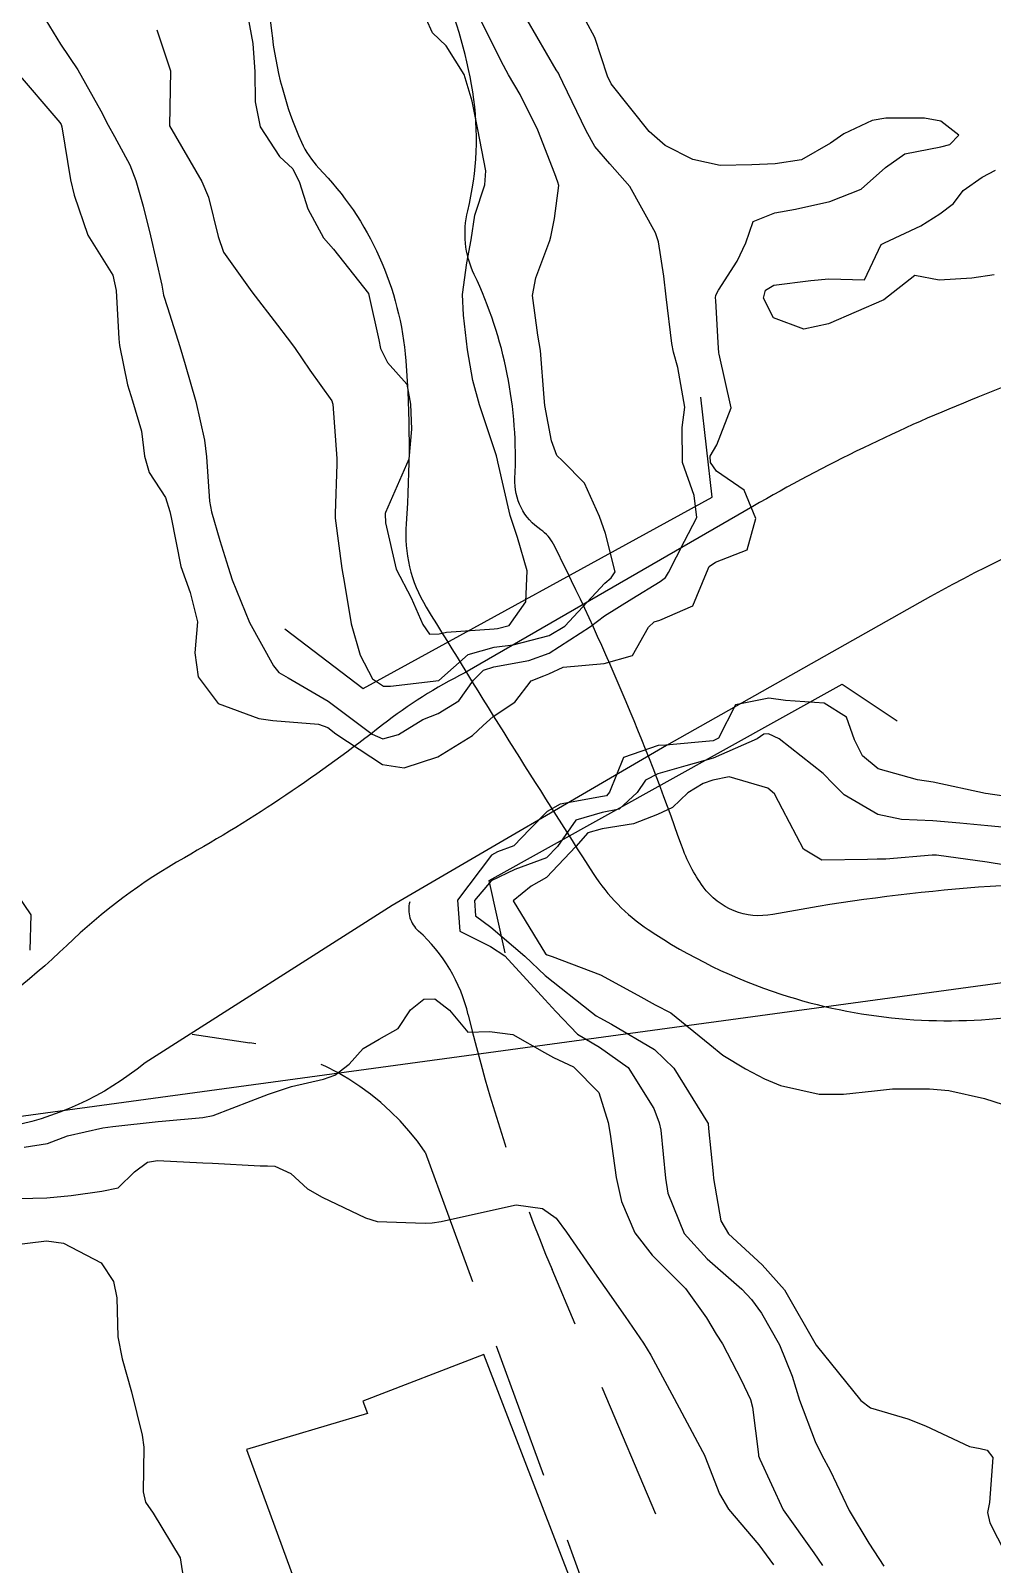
# Model space of a CAD drawing. Header units: metres. Extents: x 298520 to 308411, y 7433745 to 7450750.
# Drawn here: x 300404.3 to 300439.2, y 7445112.2 to 7445167.9 of the extents above; entities that cross this region are included whole.
import ezdxf

# ---------------------------------------------------------------- set-up
doc = ezdxf.new("R2010")
doc.units = ezdxf.units.M
doc.header["$LTSCALE"] = 10
doc.linetypes.add('CONTINUO', pattern=[0])
doc.linetypes.add('DASHED', pattern=[0.75, 0.5, -0.25])
for name, color, linetype in [('Curvas de Nivel 1m', 11, 'Continuous'), ('Curvas de Nivel 5m', 15, 'Continuous'), ('Edificações', 30, 'Continuous'), ('Hidrografia', 140, 'Continuous'), ('Pontes e viadutos', 190, 'Continuous'), ('TEXTO', 45, 'Continuous'), ('Vias Primárias', 230, 'Continuous'), ('Vias Secundárias', 230, 'DASHED')]:
    doc.layers.add(name, color=color, linetype=linetype)

msp = doc.modelspace()

# ---------------------------------------------------------------- linework, layer by layer
at = {"layer": 'Curvas de Nivel 1m', "flags": 128}
for points, elevation in [([(300403.687, 7445166.497), (300405.344, 7445164.552), (300405.392, 7445164.48), (300405.421, 7445164.4), (300405.735, 7445162.476), (300405.866, 7445161.916), (300406.365, 7445160.469), (300407.271, 7445159.01), (300407.388, 7445158.458), (300407.493, 7445156.704), (300407.51, 7445156.456), (300407.802, 7445155.025), (300407.986, 7445154.449), (300408.305, 7445153.345), (300408.424, 7445152.442), (300408.593, 7445151.845), (300409.178, 7445150.932), (300409.344, 7445150.428), (300409.384, 7445150.214), (300409.733, 7445148.424), (300410.074, 7445147.48), (300410.345, 7445146.418), (300410.241, 7445145.289), (300410.369, 7445144.417), (300411.089, 7445143.459), (300412.566, 7445142.909), (300413.08, 7445142.832), (300414.742, 7445142.701), (300415.076, 7445142.578), (300415.368, 7445142.357), (300417.062, 7445141.24), (300417.851, 7445141.118), (300419.065, 7445141.522), (300420.332, 7445142.297), (300420.716, 7445142.656), (300421.083, 7445142.983), (300421.869, 7445143.505), (300422.456, 7445144.276), (300422.921, 7445144.455), (300423.106, 7445144.529), (300423.617, 7445144.772), (300425.11, 7445144.903), (300426.144, 7445145.198), (300426.715, 7445146.224), (300426.93, 7445146.417), (300427.126, 7445146.484), (300428.334, 7445147.005), (300428.826, 7445148.203), (300428.917, 7445148.432), (300429.149, 7445148.593), (300430.305, 7445149.034), (300430.622, 7445150.178), (300430.195, 7445151.197), (300429.19, 7445151.892), (300428.968, 7445152.202), (300428.965, 7445152.433), (300429.199, 7445152.852), (300429.724, 7445154.192), (300429.292, 7445156.139), (300429.274, 7445156.19), (300429.247, 7445156.555), (300429.163, 7445158.092), (300429.154, 7445158.192), (300429.168, 7445158.288), (300429.267, 7445158.464), (300429.943, 7445159.524), (300430.258, 7445160.18), (300430.523, 7445160.955), (300431.304, 7445161.271), (300432.055, 7445161.413), (300433.308, 7445161.684), (300434.443, 7445162.133), (300435.321, 7445162.922), (300436.025, 7445163.414), (300437.329, 7445163.678), (300437.665, 7445163.761), (300437.992, 7445164.093), (300437.341, 7445164.608), (300436.737, 7445164.711), (300435.342, 7445164.712), (300434.84, 7445164.628), (300433.818, 7445164.143), (300433.329, 7445163.8), (300432.278, 7445163.206), (300431.322, 7445163.06), (300430.478, 7445163.022), (300429.321, 7445162.998), (300428.334, 7445163.216), (300427.328, 7445163.717), (300426.743, 7445164.226), (300425.359, 7445165.957), (300425.236, 7445166.242), (300424.766, 7445167.638), (300424.45, 7445168.254)], 671), ([(300408.865, 7445167.925), (300409.363, 7445166.43), (300409.333, 7445164.43), (300410.503, 7445162.418), (300410.741, 7445161.849), (300411.096, 7445160.412), (300411.284, 7445159.847), (300412.312, 7445158.4), (300413.251, 7445157.193), (300413.601, 7445156.739), (300413.866, 7445156.381), (300414.419, 7445155.557), (300415.224, 7445154.446), (300415.248, 7445154.36), (300415.254, 7445154.328), (300415.408, 7445152.358), (300415.405, 7445152.144), (300415.341, 7445150.358), (300415.344, 7445150.185), (300415.584, 7445148.356), (300415.677, 7445147.815), (300415.926, 7445146.352), (300416.245, 7445145.215), (300416.704, 7445144.344), (300417.099, 7445144.087), (300417.35, 7445144.085), (300419.103, 7445144.287), (300420.176, 7445145.236), (300421.115, 7445145.496), (300421.81, 7445145.589), (300423.119, 7445145.918), (300423.679, 7445146.262), (300425.139, 7445147.827), (300425.36, 7445148.018), (300425.508, 7445148.236), (300425.164, 7445149.625), (300424.94, 7445150.243), (300424.392, 7445151.459), (300423.595, 7445152.264), (300423.386, 7445152.459), (300423.2, 7445152.989), (300422.961, 7445154.273), (300422.932, 7445154.558), (300422.797, 7445156.274), (300422.697, 7445156.827), (300422.503, 7445158.278), (300422.633, 7445158.916), (300423.135, 7445160.272), (300423.168, 7445160.398), (300423.301, 7445161.069), (300423.459, 7445162.268), (300423.433, 7445162.387), (300423.317, 7445162.691), (300422.707, 7445164.276), (300422.06, 7445165.575), (300421.64, 7445166.287), (300421.368, 7445166.782), (300420.625, 7445168.298)], 669), ([(300412.168, 7445168.402), (300412.348, 7445167.425), (300412.431, 7445166.399), (300412.442, 7445165.304), (300412.624, 7445164.397), (300413.322, 7445163.324), (300413.803, 7445162.868), (300414.05, 7445162.379), (300414.351, 7445161.422), (300414.925, 7445160.366), (300415.287, 7445159.96), (300416.556, 7445158.347), (300416.93, 7445156.659), (300416.986, 7445156.343), (300417.238, 7445155.844), (300417.949, 7445155.048), (300418.073, 7445154.327), (300418.114, 7445153.422), (300418.021, 7445152.328), (300417.173, 7445150.397), (300417.157, 7445150.357), (300417.154, 7445150.34), (300417.168, 7445150.015), (300417.554, 7445148.334), (300418.1, 7445147.293), (300418.53, 7445146.319), (300418.77, 7445145.966), (300419.12, 7445145.983), (300419.387, 7445146.041), (300421.122, 7445146.164), (300421.238, 7445146.172), (300421.662, 7445146.285), (300422.267, 7445147.143), (300422.311, 7445148.278), (300421.966, 7445149.477), (300421.692, 7445150.285), (300421.255, 7445152.227), (300421.24, 7445152.29), (300421.195, 7445152.45), (300420.58, 7445154.296), (300420.341, 7445155.184), (300420.148, 7445156.301), (300420.005, 7445157.553), (300419.967, 7445158.303), (300420.121, 7445159.461), (300420.278, 7445160.3), (300420.416, 7445161.185), (300420.779, 7445162.295), (300420.814, 7445162.799), (300420.526, 7445164.298), (300420.319, 7445165.33), (300420.021, 7445166.303), (300419.373, 7445167.336), (300418.872, 7445167.812), (300418.643, 7445168.321)], 668), ([(300439.277, 7445159.018), (300438.466, 7445158.897), (300437.274, 7445158.834), (300436.388, 7445158.997), (300435.263, 7445158.12), (300433.254, 7445157.247), (300432.357, 7445157.054), (300431.256, 7445157.462), (300430.897, 7445158.174), (300430.97, 7445158.471), (300431.27, 7445158.644), (300432.618, 7445158.812), (300433.274, 7445158.884), (300434.565, 7445158.839), (300435.168, 7445160.122), (300435.294, 7445160.183), (300436.605, 7445160.801), (300437.304, 7445161.241), (300437.791, 7445161.613), (300438.146, 7445162.092), (300438.838, 7445162.565), (300439.32, 7445162.83)], 672), ([(300439.725, 7445140.07), (300439.131, 7445140.156), (300439.054, 7445140.17), (300438.953, 7445140.182), (300437.058, 7445140.595), (300436.484, 7445140.68), (300435.063, 7445141.08), (300434.495, 7445141.556), (300434.198, 7445142.133), (300433.904, 7445142.961), (300433.093, 7445143.469), (300431.693, 7445143.565), (300431.095, 7445143.642), (300429.88, 7445143.4), (300429.264, 7445142.197), (300429.072, 7445142.093), (300427.345, 7445141.943), (300427.07, 7445141.925), (300425.811, 7445141.487), (300425.299, 7445140.238), (300425.19, 7445140.1), (300425.05, 7445140.071), (300423.512, 7445139.797), (300423.042, 7445139.531), (300422.415, 7445138.893), (300421.83, 7445138.282), (300421.239, 7445138.07), (300421.02, 7445137.951), (300419.78, 7445136.308), (300419.864, 7445135.18), (300420.986, 7445134.628), (300421.501, 7445134.285), (300422.959, 7445132.706), (300423.353, 7445132.264), (300424.139, 7445131.446), (300424.94, 7445130.975), (300425.979, 7445130.23), (300426.911, 7445128.744), (300427.111, 7445128.218), (300427.167, 7445127.951), (300427.341, 7445126.215), (300427.428, 7445125.664), (300428.016, 7445124.208), (300428.849, 7445123.281), (300430.111, 7445122.181), (300430.462, 7445121.808), (300430.824, 7445121.315), (300431.482, 7445120.163), (300431.931, 7445119.024), (300432.201, 7445118.156), (300432.768, 7445116.648), (300433.017, 7445116.147), (300433.312, 7445115.59), (300434.01, 7445114.137), (300434.725, 7445112.951), (300435.262, 7445112.122)], 671), ([(300440.419, 7445137.461), (300439.019, 7445137.691), (300437.176, 7445137.944), (300437.021, 7445137.947), (300435.334, 7445137.803), (300435.02, 7445137.801), (300434.676, 7445137.782), (300433.019, 7445137.763), (300432.354, 7445138.157), (300431.589, 7445139.62), (300431.296, 7445140.168), (300431.055, 7445140.383), (300429.653, 7445140.785), (300429.058, 7445140.668), (300428.709, 7445140.55), (300428.146, 7445140.209), (300427.586, 7445139.674), (300427.041, 7445139.423), (300426.176, 7445139.088), (300425.033, 7445138.905), (300424.522, 7445138.756), (300424.083, 7445138.254), (300423.012, 7445137.133), (300422.464, 7445136.82), (300421.802, 7445136.282), (300422.984, 7445134.359), (300423.038, 7445134.323), (300423.218, 7445134.266), (300424.973, 7445133.6), (300426.333, 7445132.855), (300426.957, 7445132.507), (300427.537, 7445132.214), (300428.942, 7445131.074), (300429.424, 7445130.679), (300430.237, 7445130.18), (300430.928, 7445129.817), (300431.514, 7445129.574), (300432.92, 7445129.267), (300433.801, 7445129.259), (300434.922, 7445129.385), (300435.577, 7445129.46), (300436.923, 7445129.461), (300437.621, 7445129.395), (300438.918, 7445129.105), (300440.315, 7445128.656)], 669), ([(300403.809, 7445136.498), (300404.289, 7445135.783), (300404.261, 7445134.491)], 672), ([(300404.052, 7445127.336), (300404.898, 7445127.474), (300405.627, 7445127.747), (300406.907, 7445128.039), (300407.269, 7445128.094), (300408.91, 7445128.273), (300409.063, 7445128.286), (300410.532, 7445128.416), (300410.914, 7445128.484), (300412.291, 7445129.017), (300412.916, 7445129.261), (300413.754, 7445129.544), (300414.925, 7445129.81), (300415.328, 7445129.955), (300415.849, 7445130.351), (300416.362, 7445130.923), (300416.942, 7445131.264), (300417.633, 7445131.646), (300418.082, 7445132.329), (300418.566, 7445132.716), (300418.959, 7445132.727), (300419.489, 7445132.312), (300420.155, 7445131.512), (300420.945, 7445131.538), (300421.796, 7445131.43), (300422.938, 7445130.775), (300423.269, 7445130.598), (300423.994, 7445130.254), (300424.919, 7445129.322), (300425.253, 7445128.236), (300425.327, 7445127.807), (300425.544, 7445126.233), (300425.745, 7445125.36), (300426.22, 7445124.226), (300426.851, 7445123.412), (300428.068, 7445122.208), (300428.822, 7445121.144), (300429.172, 7445120.551), (300429.401, 7445120.191), (300430.082, 7445118.892), (300430.421, 7445118.175), (300430.5, 7445117.895), (300430.712, 7445116.171), (300430.72, 7445116.128), (300430.761, 7445116.012), (300431.61, 7445114.161), (300432.72, 7445112.604), (300433.034, 7445112.147)], 672), ([(300403.851, 7445125.474), (300404.873, 7445125.499), (300405.757, 7445125.588), (300406.876, 7445125.741), (300407.469, 7445125.862), (300408.058, 7445126.448), (300408.534, 7445126.797), (300408.889, 7445126.854), (300410.535, 7445126.768), (300410.888, 7445126.753), (300412.622, 7445126.658), (300412.886, 7445126.664), (300413.149, 7445126.649), (300413.733, 7445126.377), (300414.333, 7445125.824), (300414.875, 7445125.526), (300416.44, 7445124.771), (300416.866, 7445124.634), (300418.605, 7445124.583), (300418.866, 7445124.596), (300419.186, 7445124.635), (300420.87, 7445125.013), (300421.912, 7445125.24), (300422.871, 7445125.114), (300423.362, 7445124.757), (300423.745, 7445124.257), (300424.839, 7445122.651), (300425.132, 7445122.237), (300425.869, 7445121.183), (300426.54, 7445120.223), (300426.806, 7445119.785), (300427.657, 7445118.211), (300428.677, 7445116.288), (300428.725, 7445116.2), (300428.762, 7445116.117), (300429.299, 7445114.742), (300429.623, 7445114.187), (300430.724, 7445112.897), (300431.254, 7445112.165)], 673), ([(300403.578, 7445123.774), (300404.855, 7445123.939), (300405.475, 7445123.852), (300406.843, 7445123.144), (300407.297, 7445122.455), (300407.417, 7445121.864), (300407.453, 7445120.454), (300407.606, 7445119.651), (300407.952, 7445118.448), (300408.335, 7445116.878), (300408.393, 7445116.444), (300408.371, 7445114.82), (300408.461, 7445114.443), (300408.737, 7445114.048), (300409.711, 7445112.425), (300409.843, 7445111.562)], 674)]:
    msp.add_lwpolyline(points, dxfattribs=dict(at, elevation=elevation))
at = {"layer": 'Curvas de Nivel 5m', "elevation": 670, "flags": 128}
for points in [[(300404.708, 7445168.487), (300405.372, 7445167.406), (300405.993, 7445166.474), (300406.832, 7445164.974), (300407.1, 7445164.462), (300407.329, 7445164.047), (300407.881, 7445163.014), (300408.104, 7445162.448), (300408.373, 7445161.514), (300408.641, 7445160.44), (300409.048, 7445158.651), (300409.089, 7445158.433), (300409.114, 7445158.285), (300409.257, 7445157.84), (300409.699, 7445156.425), (300409.894, 7445155.765), (300410.279, 7445154.419), (300410.6, 7445153.018), (300410.674, 7445152.415), (300410.784, 7445150.807), (300410.853, 7445150.413), (300411.157, 7445149.375), (300411.452, 7445148.407), (300411.602, 7445147.942), (300412.23, 7445146.399), (300413.107, 7445144.821), (300413.298, 7445144.581), (300413.635, 7445144.382), (300415.091, 7445143.542), (300416.685, 7445142.344), (300417.071, 7445142.167), (300417.648, 7445142.331), (300418.525, 7445142.875), (300419.085, 7445143.093), (300419.839, 7445143.555), (300420.367, 7445144.297), (300420.734, 7445144.667), (300421.108, 7445144.788), (300422.372, 7445145.015), (300423.113, 7445145.283), (300424.61, 7445146.248), (300425.127, 7445146.637), (300426.109, 7445147.255), (300427.14, 7445147.883), (300427.333, 7445148.026), (300427.447, 7445148.217), (300428.026, 7445149.346), (300428.481, 7445150.207), (300428.381, 7445151.008), (300427.954, 7445152.212), (300427.943, 7445153.475), (300428.044, 7445154.212), (300427.786, 7445155.663), (300427.626, 7445156.214), (300427.566, 7445156.535), (300427.363, 7445158.219), (300427.274, 7445158.97), (300427.083, 7445160.222), (300426.975, 7445160.544), (300426.037, 7445162.233), (300425.321, 7445163.061), (300424.768, 7445163.689), (300424.461, 7445164.253), (300423.61, 7445166.015), (300423.492, 7445166.268), (300423.449, 7445166.354), (300423.365, 7445166.475), (300422.313, 7445168.281)], [(300440.194, 7445138.904), (300439.037, 7445139.006), (300438.026, 7445139.102), (300437.039, 7445139.188), (300435.907, 7445139.244), (300435.043, 7445139.426), (300433.827, 7445140.138), (300433.434, 7445140.521), (300433.06, 7445140.907), (300431.465, 7445142.166), (300431.076, 7445142.358), (300430.908, 7445142.34), (300430.665, 7445142.176), (300429.066, 7445141.471), (300428.079, 7445141.194), (300427.06, 7445140.905), (300426.611, 7445140.671), (300426.308, 7445140.227), (300425.659, 7445139.618), (300425.042, 7445139.492), (300424.076, 7445139.215), (300423.412, 7445138.264), (300423.019, 7445137.854), (300421.867, 7445137.429), (300421.01, 7445137.014), (300420.396, 7445136.299), (300420.439, 7445135.74), (300420.993, 7445135.334), (300422.235, 7445134.277), (300422.972, 7445133.573), (300424.652, 7445132.245), (300424.823, 7445132.113), (300424.951, 7445132.032), (300425.38, 7445131.804), (300426.94, 7445130.886), (300427.634, 7445130.213), (300428.863, 7445128.241), (300428.881, 7445128.2), (300428.901, 7445128.017), (300429.064, 7445126.376), (300429.085, 7445126.197), (300429.341, 7445124.666), (300429.624, 7445124.189), (300430.846, 7445123.066), (300431.656, 7445122.162), (300432.813, 7445120.15), (300434.429, 7445118.134), (300434.78, 7445117.87), (300436.138, 7445117.471), (300436.774, 7445117.214), (300438.377, 7445116.473), (300438.766, 7445116.391), (300439.021, 7445116.332), (300439.224, 7445116.073), (300439.104, 7445114.432), (300439.027, 7445114.076), (300439.118, 7445113.694), (300439.947, 7445112.061)]]:
    msp.add_lwpolyline(points, dxfattribs=at)
at = {"layer": 'Edificações'}
msp.add_lwpolyline([(300412.123, 7445116.356), (300418.337, 7445099.411), (300426.633, 7445102.718), (300425.384, 7445105.853), (300426.023, 7445106.108), (300420.741, 7445119.807), (300416.345, 7445118.111), (300416.515, 7445117.67)], close=True, dxfattribs=at)
at = {"layer": 'Hidrografia'}
for points in [[(300408.852, 7445176.332, -0.179556), (300413.032, 7445167.886, 0.079237), (300414.117, 7445163.843, 0.087462), (300414.755, 7445162.901, -0.174736), (300417.908, 7445155.905, -0.037956), (300417.917, 7445149.985, 0.156941), (300418.648, 7445146.957, 0.005682), (300424.713, 7445137.278, 0.102672), (300426.706, 7445135.246, 0.068741), (300431.528, 7445132.897, 0.112592), (300440.181, 7445132.102, -0.019869), (300448.166, 7445132.845, -0.166986), (300456.135, 7445130.573, -0.258002), (300464.95, 7445112.649, -0.137058), (300463.985, 7445109.739, 0.177092)], [(300467.791, 7445110.326, 0.177566), (300466.218, 7445123.496, 0.138349), (300457.147, 7445133.324, 0.135358), (300444.567, 7445136.961, 0.050024), (300431.236, 7445135.79, -0.290746), (300428.707, 7445136.796, -0.072571), (300427.914, 7445138.311, 0.032507), (300423.268, 7445149.244, 0.13019), (300422.811, 7445149.76, -0.264817), (300421.869, 7445151.628, 0.124417), (300420.394, 7445159.03, -0.172901), (300420.157, 7445161.352, 0.09977), (300420.337, 7445165.666, 0.138244), (300416.683, 7445173.592, 0.019059)]]:
    msp.add_lwpolyline(points, format="xyb", dxfattribs=at)
at = {"layer": 'Pontes e viadutos'}
for points in [[(300413.511, 7445146.171), (300416.356, 7445144), (300429.03, 7445150.946), (300428.62, 7445154.58)], [(300421.511, 7445134.398), (300420.932, 7445137.03), (300433.751, 7445144.154), (300435.754, 7445142.83)]]:
    msp.add_lwpolyline(points, dxfattribs=at)
at = {"layer": 'TEXTO', "linetype": 'CONTINUO'}
msp.add_polyline3d([(300398.059, 7445127.663, 0), (300606.203, 7445156.02, 0)], dxfattribs=at)
at = {"layer": 'Vias Primárias'}
for points in [[(300484.648, 7445169.668), (300454.427, 7445159.985, 0.025166), (300438.679, 7445154.581, 0.035758), (300430.506, 7445150.609), (300420.054, 7445144.57, 0.050737), (300417.063, 7445142.675, -0.037892), (300409.867, 7445137.852, 0.063295), (300405.598, 7445134.666, -0.059792), (300400.989, 7445131.175, -0.06142), (300398.513, 7445130.111), (300388.961, 7445127.33, -0.21322), (300384.1, 7445127.965), (300370.036, 7445136.588), (300357.278, 7445144.411, -0.212439), (300355.738, 7445145.552, -0.084032), (300354.338, 7445149.428, -0.016459), (300353.367, 7445156.022), (300350.565, 7445180.678)], [(300491.351, 7445165.267), (300480.577, 7445162.125), (300467.443, 7445158.248), (300449.926, 7445152.532, 0.06507), (300436.567, 7445147.122), (300427.376, 7445141.924), (300417.418, 7445136.12), (300408.438, 7445130.4, -0.129526), (300403.271, 7445128.036, 0.044703), (300399.15, 7445126.936, -0.030945), (300388.76, 7445123.856, -0.122243), (300380.361, 7445123.998, -0.087032), (300374.894, 7445126.53)]]:
    msp.add_lwpolyline(points, format="xyb", dxfattribs=at)
at = {"layer": 'Vias Secundárias'}
msp.add_lwpolyline([(300410.154, 7445131.444), (300412.241, 7445131.132, -0.207373), (300418.615, 7445127.162), (300431.565, 7445091.755), (300435.776, 7445093.295), (300423.221, 7445122.892, -0.041643), (300420.176, 7445132.148, 0.15204), (300418.367, 7445135.188, -0.279453), (300418.048, 7445136.247, -2.595048)], format="xyb", dxfattribs=at)

doc.saveas('drawing.dxf')
